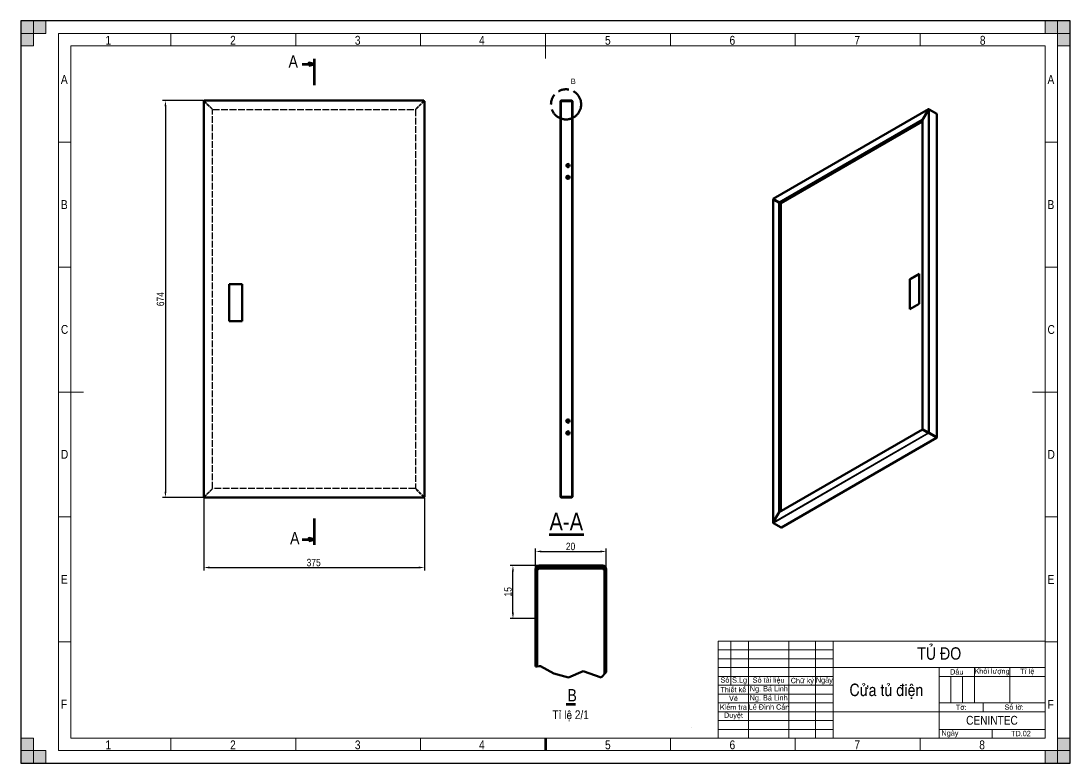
# Model space of a CAD drawing. Header units: millimetres. Extents: x 0 to 19094, y -1 to 2103.
# Drawn here: x 5185 to 6967, y 9 to 1269 of the extents above; entities that cross this region are included whole.
import ezdxf

# ---------------------------------------------------------------- set-up
doc = ezdxf.new("R2010")
doc.units = ezdxf.units.MM
doc.header["$LTSCALE"] = 2.5
for name, pattern in [('CHAIN', [0.7087, 0.4724, -0.0591, 0.1181, -0.0591]), ('DASHED', [0.2067, 0.1654, -0.0413]), ('DOUBLE_DASH_CHAIN', [1.2403, 0.6614, -0.0827, 0.1654, -0.0827, 0.1654, -0.0827])]:
    doc.linetypes.add(name, pattern=pattern)
for name, color, linetype, lineweight in [('Border (ANSI)', 7, 'Continuous', 70), ('Break Line (ANSI)', 7, 'Continuous', 50), ('Center Mark (ANSI)', 7, 'Continuous', 25), ('Co ban', 7, 'Continuous', 50), ('Detail Boundary (ANSI)', 7, 'DOUBLE_DASH_CHAIN', 50), ('Dimension (ANSI)', 7, 'Continuous', 25), ('Hatch (ANSI)', 7, 'Continuous', 18), ('Section Line (ANSI)', 7, 'DOUBLE_DASH_CHAIN', 70), ('Symbol (ANSI)', 7, 'Continuous', 25)]:
    doc.layers.add(name, color=color, linetype=linetype, lineweight=lineweight)
for name, color, linetype, lineweight, true_color in [('Khung ban ve', 5, 'Continuous', 15, 0x0000ff), ('Lien manh', 7, 'Continuous', 25, 0x020305), ('Manh', 7, 'DASHED', 25, 0x008000), ('Manh khung ten', 7, 'Continuous', 15, 0x994c4c), ('Net chu', 30, 'Continuous', 15, 0xff7f00), ('THIN', 5, 'Continuous', 15, 0x0000ff)]:
    doc.layers.add(name, color=color, linetype=linetype, lineweight=lineweight, true_color=true_color)
doc.styles.add('Do nham', font='')
doc.styles.add('Hinh cat 1', font='')
doc.styles.add('Linh_50', font='')
doc.styles.add('Note Text (ANSI)', font='')
doc.styles.add('StandardAM_ANSI', font='')
doc.styles.add('Text Style68', font='')
doc.styles.add('Text Style71', font='')
doc.styles.add('Text Style95', font='')
doc.styles.get('Do nham').set_extended_font_data('VNI-Helve-Condense')
doc.styles.get('Hinh cat 1').set_extended_font_data('VNI-Helve-Condense')
doc.styles.get('Linh_50').set_extended_font_data('VNI-Helve-Condense')
doc.styles.get('Note Text (ANSI)').set_extended_font_data('VNI-Helve-Condense')
doc.styles.get('StandardAM_ANSI').set_extended_font_data('VNI-Helve-Condense')
doc.styles.get('Text Style68').set_extended_font_data('VNI-Helve-Condense')
doc.styles.get('Text Style71').set_extended_font_data('VNI-Helve-Condense')
doc.styles.get('Text Style95').set_extended_font_data('VNI-Helve-Condense')
doc.dimstyles.new('Default - mm (ANSI)', dxfattribs={"dimscale": 2.5, "dimtxt": 5, "dimasz": 4, "dimexe": 2, "dimexo": 0.5, "dimgap": 0.8, "dimtad": 1, "dimtoh": 1, "dimdec": 0, "dimrnd": 1e-08, "dimzin": 4, "dimdsep": 46, "dimtxsty": 'StandardAM_ANSI', "dimcen": 0.09, "dimdle": 10, "dimclrd": 256, "dimclre": 256, "dimclrt": 256, "dimadec": 1, "dimazin": 1, "dimtfac": 0.61, "dimtofl": 0, "dimtmove": 0, "dimatfit": 3, "dimldrblk": 'DOT', "dimfxl": 1, "dimtolj": 1, "dimtzin": 4, "dimlwd": -1, "dimlwe": -1, "dimarcsym": 0})

# ---------------------------------------------------------------- blocks, each defined once
blk = doc.blocks.new('Borders A2_Thuong')
at = {"layer": 'THIN'}
for points in [[(0.01, 420.04), (14.15, 420.04), (14.15, 412.96), (0.01, 412.96)], [(7.08, 420.04), (7.08, 405.89), (0.01, 405.89), (0.01, 420.04)], [(594.01, 412.96), (594.01, 420.04), (579.87, 420.04), (579.87, 412.96)], [(594.01, 420.04), (586.94, 420.04), (586.94, 405.89), (594.01, 405.89)], [(0.01, -0.01), (7.08, -0.01), (7.08, 14.14), (0.01, 14.14)], [(586.94, -0.01), (586.94, 14.14), (594.01, 14.14), (594.01, -0.01)], [(0.01, 7.06), (0.01, -0.01), (14.15, -0.01), (14.15, 7.06)], [(594.01, -0.01), (579.87, -0.01), (579.87, 7.06), (594.01, 7.06)]]:
    blk.add_hatch(color=256, dxfattribs=at).paths.add_polyline_path(points)
at = {"layer": 'Border (ANSI)'}
for p, q in [((379.87, 20.06), (379.87, 20.02)), ((297.01, 14.14), (297.01, 7.06))]:
    blk.add_line(p, q, dxfattribs=at)
at = {"layer": 'Khung ban ve'}
for p, q in [((297.01, 412.96), (297.01, 398.82)), ((28.3, 405.89), (579.87, 405.89)), ((28.3, 14.14), (28.3, 405.89)), ((579.87, 405.89), (579.87, 14.14)), ((21.23, 210.01), (35.37, 210.01)), ((572.8, 210.01), (586.94, 210.01)), ((394.87, 69.02), (579.89, 69.02)), ((394.87, 14.02), (394.87, 69.02)), ((401.87, 44.02), (401.87, 69.02)), ((411.87, 14.02), (411.87, 69.02)), ((434.87, 14.02), (434.87, 69.02)), ((449.87, 14.02), (449.87, 69.02)), ((459.87, 14.02), (459.87, 69.02)), ((579.87, 64.02), (579.89, 64.02)), ((394.87, 54.02), (579.89, 54.02)), ((519.87, 14.02), (519.87, 54.02)), ((539.87, 34.02), (539.87, 54.02)), ((559.87, 34.02), (559.87, 54.02)), ((579.87, 59.02), (579.89, 59.02)), ((394.87, 49.02), (459.87, 49.02)), ((519.87, 49.02), (579.89, 49.02)), ((394.87, 44.02), (459.87, 44.02)), ((579.87, 44.02), (579.89, 44.02)), ((579.87, 39.02), (579.89, 39.02)), ((519.87, 34.02), (579.89, 34.02)), ((544.87, 29.02), (544.87, 34.02)), ((579.87, 29.02), (459.87, 29.02)), ((579.87, 24.02), (579.89, 24.02)), ((579.87, 14.14), (28.3, 14.14))]:
    blk.add_line(p, q, dxfattribs=at)
at = {"layer": 'Manh khung ten', "lineweight": 25}
for p, q in [((594.01, 420.04), (0.01, 420.04)), ((0.01, 420.04), (0.01, -0.01)), ((594.01, -0.01), (594.01, 420.04)), ((0.01, -0.01), (594.01, -0.01))]:
    blk.add_line(p, q, dxfattribs=at)
at = {"layer": 'Manh khung ten'}
for p, q in [((0.01, 420.04), (594.01, 420.04)), ((0.01, -0.01), (0.01, 420.04)), ((594.01, 420.04), (594.01, -0.01)), ((21.23, 412.96), (586.94, 412.96)), ((21.23, 7.06), (21.23, 412.96)), ((84.87, 412.96), (84.87, 405.89)), ((155.58, 412.96), (155.58, 405.89)), ((367.73, 412.96), (367.73, 405.89)), ((438.44, 412.96), (438.44, 405.89)), ((509.15, 412.96), (509.15, 405.89)), ((586.94, 412.96), (586.94, 7.06)), ((28.25, 351.5), (21.2, 351.5)), ((586.89, 351.5), (579.84, 351.5)), ((28.27, 280.73), (21.23, 280.73)), ((586.92, 280.73), (579.87, 280.73)), ((28.27, 139.35), (21.23, 139.35)), ((586.92, 139.3), (579.87, 139.3)), ((28.3, 68.59), (21.25, 68.59)), ((586.94, 68.53), (579.89, 68.53)), ((394.87, 64.02), (459.87, 64.02)), ((394.87, 59.02), (459.87, 59.02)), ((526.54, 34.02), (526.54, 49.02)), ((533.2, 34.02), (533.2, 49.02)), ((394.87, 39.02), (459.87, 39.02)), ((394.87, 34.02), (459.87, 34.02)), ((394.87, 29.02), (459.87, 29.02)), ((394.87, 24.02), (459.87, 24.02)), ((394.87, 19.02), (459.87, 19.02)), ((519.87, 19.02), (579.89, 19.02)), ((549.88, 19.02), (549.88, 14.14)), ((84.87, 14.14), (84.87, 7.06)), ((155.58, 14.14), (155.58, 7.06)), ((226.3, 14.14), (226.3, 7.06)), ((367.73, 14.14), (367.73, 7.06)), ((438.44, 14.14), (438.44, 7.06)), ((509.15, 14.14), (509.15, 7.06)), ((586.94, 7.06), (21.23, 7.06)), ((594.01, -0.01), (0.01, -0.01))]:
    blk.add_line(p, q, dxfattribs=at)
at = {"layer": 'Net chu'}
blk.add_line((226.3, 412.96), (226.3, 405.89), dxfattribs=at)
at = {"layer": 'THIN'}
for p, q in [((0.01, 412.96), (0.01, 420.04)), ((0.01, 420.04), (14.15, 420.04)), ((0.01, 420.04), (7.08, 420.04)), ((0.01, 405.89), (0.01, 420.04)), ((7.08, 420.04), (7.08, 405.89)), ((14.15, 420.04), (14.15, 412.96)), ((594.01, 420.04), (579.87, 420.04)), ((579.87, 420.04), (579.87, 412.96)), ((594.01, 420.04), (586.94, 420.04)), ((586.94, 420.04), (586.94, 405.89)), ((594.01, 412.96), (594.01, 420.04)), ((594.01, 405.89), (594.01, 420.04)), ((14.15, 412.96), (0.01, 412.96)), ((579.87, 412.96), (594.01, 412.96)), ((7.08, 405.89), (0.01, 405.89)), ((586.94, 405.89), (594.01, 405.89)), ((7.08, 14.14), (0.01, 14.14)), ((0.01, 14.14), (0.01, -0.01)), ((7.08, -0.01), (7.08, 14.14)), ((586.94, -0.01), (586.94, 14.14)), ((586.94, 14.14), (594.01, 14.14)), ((594.01, 14.14), (594.01, -0.01)), ((0.01, 7.06), (0.01, -0.01)), ((14.15, 7.06), (0.01, 7.06)), ((14.15, -0.01), (14.15, 7.06)), ((579.87, -0.01), (579.87, 7.06)), ((579.87, 7.06), (594.01, 7.06)), ((594.01, 7.06), (594.01, -0.01)), ((0.01, -0.01), (14.15, -0.01)), ((0.01, -0.01), (7.08, -0.01)), ((594.01, -0.01), (579.87, -0.01)), ((594.01, -0.01), (586.94, -0.01))]:
    blk.add_line(p, q, dxfattribs=at)
at = {"layer": 'Border (ANSI)', "style": 'Note Text (ANSI)'}
for s, insert, char_height, width, attachment_point in [('Daáu', (529.87, 51.55), 3, 19.9371, 5), ('Khoái löôïng', (549.86, 51.58), 3, 19.9371, 5), ('Tæ leä', (569.89, 51.58), 3, 19.9948, 5), ('Soá', (398.63, 46.96), 3, 7.075, 5), ('S.Lg', (406.89, 46.52), 3, 10.0576, 5), ('Soá taøi lieäu', (423.36, 46.56), 3, 22.8599, 5), ('Chöõ kyù', (442.46, 46.22), 3, 15.0245, 5), ('Ngaøy', (454.9, 46.52), 3, 10.0163, 5), ('Thieát keá', (403.38, 41.55), 3, 16.9679, 5), ('Ng. Baù Linh', (423.45, 41.6), 3, 22.8602, 5), ('Veõ', (403.45, 36.54), 3, 17.0139, 5), ('Ng. Baù Linh', (423.38, 36.45), 3, 22.8602, 5), ('Kieåm tra', (403.38, 31.59), 3, 16.9779, 5), ('Leâ Ñình Caån', (423.56, 31.67), 3, 22.8602, 5), ('Tôø:', (532.42, 31.54), 3, 24.9188, 5), ('Soá tôø:', (562.36, 31.61), 3, 34.8305, 5), ('Duyeät', (403.45, 26.61), 3, 16.9779, 5), ('\\fVNI-Helve-Condense|b0|i0;\\H5.0000;CENINTEC', (549.82, 24.14), 5, 59.8872, 5), ('Ngaøy', (521.24, 16.5), 3, 30.0083, 4)]:
    blk.add_mtext(s, dxfattribs=dict(at, insert=insert, char_height=char_height, width=width, attachment_point=attachment_point))
at = {"layer": 'Net chu', "style": 'Linh_50'}
for s, p in [('1', (47.82, 406.6)), ('2', (118.43, 406.6)), ('3', (189.07, 406.6)), ('4', (259.37, 406.6)), ('5', (330.72, 406.6)), ('6', (401.23, 406.6)), ('7', (471.92, 406.6)), ('8', (542.99, 406.6)), ('A', (22.62, 384.44)), ('A', (581.26, 384.38)), ('B', (22.64, 313.62)), ('B', (581.28, 313.62)), ('C', (22.64, 242.96)), ('C', (581.28, 242.9)), ('D', (22.64, 172.24)), ('D', (581.28, 172.19)), ('E', (22.66, 101.47)), ('E', (581.31, 101.42)), ('F', (22.66, 30.76)), ('F', (581.31, 30.71)), ('1', (47.82, 7.77)), ('2', (118.43, 7.77)), ('3', (189.07, 7.77)), ('4', (259.37, 7.77)), ('5', (330.72, 7.77)), ('6', (401.23, 7.77)), ('7', (471.92, 7.77)), ('8', (542.63, 7.77))]:
    blk.add_text(s, height=5, dxfattribs=at).set_placement(p)
blk = doc.blocks.new('2dTransSection4')
at = {"layer": 'Section Line (ANSI)', "linetype": 'Continuous', "lineweight": 140}
for p, q in [((165.98, 398.66), (165.98, 383.66)), ((165.98, 138.46), (165.98, 123.46))]:
    blk.add_line(p, q, dxfattribs=at)
at = {"layer": 'Section Line (ANSI)', "linetype": 'Continuous'}
for p, q in [((159.27, 395.66), (162.98, 395.66)), ((165.98, 395.66), (162.98, 396.41)), ((162.98, 396.41), (162.98, 394.91)), ((162.98, 395.66), (165.98, 395.66)), ((162.98, 394.91), (165.98, 395.66)), ((159.27, 126.46), (162.98, 126.46)), ((165.98, 126.46), (162.98, 127.21)), ((162.98, 127.21), (162.98, 125.71)), ((162.98, 126.46), (165.98, 126.46)), ((162.98, 125.71), (165.98, 126.46))]:
    blk.add_line(p, q, dxfattribs=at)
at = {"layer": 'Section Line (ANSI)', "linetype": 'Continuous', "flags": 128}
for points in [[(162.98, 394.91), (165.98, 395.66), (162.98, 396.41), (162.98, 394.91)], [(162.98, 125.71), (165.98, 126.46), (162.98, 127.21), (162.98, 125.71)]]:
    blk.add_lwpolyline(points, dxfattribs=at)
at = {"layer": 'Section Line (ANSI)'}
for points in [[(162.98, 394.91), (165.98, 395.66), (162.98, 396.41), (162.98, 394.91)], [(162.98, 125.71), (165.98, 126.46), (162.98, 127.21), (162.98, 125.71)]]:
    blk.add_solid(points, dxfattribs=at)
at = {"layer": 'Section Line (ANSI)', "char_height": 7, "attachment_point": 7, "style": 'Text Style68'}
for insert in [(151.49, 393.61), (152.37, 123.76)]:
    blk.add_mtext('A', dxfattribs=dict(at, insert=insert))
blk = doc.blocks.new('*D41')
at = {"layer": 'Defpoints', "color": 0, "transparency": 16777216}
for p in [(5496.9, 1134.2), (5430.9, 460.2), (5496.9, 460.2)]:
    blk.add_point(p, dxfattribs=at)
at = {"layer": 'Dimension (ANSI)', "transparency": 16777216}
for p, q in [((5495.6, 1134.2), (5425.9, 1134.2)), ((5430.9, 1124.2), (5430.9, 470.2)), ((5495.6, 460.2), (5425.9, 460.2))]:
    blk.add_line(p, q, dxfattribs=at)
for points in [[(5429.2, 1124.2), (5432.5, 1124.2), (5430.9, 1134.2)], [(5429.2, 470.2), (5432.5, 470.2), (5430.9, 460.2)]]:
    blk.add_solid(points, dxfattribs=at)
at = {"layer": 'Dimension (ANSI)', "color": 150, "true_color": 0x0080ff, "transparency": 16777216, "insert": (5416.1, 785), "char_height": 12.5, "attachment_point": 1, "rotation": 90, "style": 'StandardAM_ANSI'}
blk.add_mtext('\\A1;674', dxfattribs=at)
blk = doc.blocks.new('_Dot')
at = {"color": 0, "linetype": 'ByBlock', "lineweight": -2}
blk.add_line((-0.5, 0), (-1, 0), dxfattribs=at)
at = {"color": 0, "linetype": 'ByBlock', "const_width": 0.5}
blk.add_lwpolyline([(-0.25, 0, 1), (0.25, 0, 1)], format="xyb", close=True, dxfattribs=at)
blk = doc.blocks.new('*D42')
at = {"layer": 'Defpoints', "color": 0, "transparency": 16777216}
for p in [(5495.9, 461.2), (5870.9, 461.2), (5870.9, 341.2)]:
    blk.add_point(p, dxfattribs=at)
at = {"layer": 'Dimension (ANSI)', "transparency": 16777216}
for p, q in [((5495.9, 459.9), (5495.9, 336.2)), ((5870.9, 459.9), (5870.9, 336.2)), ((5505.9, 341.2), (5860.9, 341.2))]:
    blk.add_line(p, q, dxfattribs=at)
for points in [[(5505.9, 342.8), (5505.9, 339.5), (5495.9, 341.2)], [(5860.9, 342.8), (5860.9, 339.5), (5870.9, 341.2)]]:
    blk.add_solid(points, dxfattribs=at)
at = {"layer": 'Dimension (ANSI)', "color": 150, "true_color": 0x0080ff, "transparency": 16777216, "insert": (5670.7, 355.9), "char_height": 12.5, "attachment_point": 1, "style": 'StandardAM_ANSI'}
blk.add_mtext('\\A1;375', dxfattribs=at)
blk = doc.blocks.new('2dDetail2')
at = {"layer": 'Detail Boundary (ANSI)', "ltscale": 14.41718}
blk.add_circle((308.66, 372.83), 8.54, dxfattribs=at)
at = {"layer": 'Detail Boundary (ANSI)', "insert": (311.39, 384.39), "char_height": 3, "attachment_point": 7, "style": 'Hinh cat 1'}
blk.add_mtext('B', dxfattribs=at)
blk = doc.blocks.new('*D43')
at = {"layer": 'Defpoints', "color": 0, "transparency": 16777216}
for p in [(6179.6, 368.5), (6059.6, 338.5), (6179.6, 338.5)]:
    blk.add_point(p, dxfattribs=at)
at = {"layer": 'Dimension (ANSI)', "transparency": 16777216}
for p, q in [((6059.6, 339.7), (6059.6, 373.5)), ((6069.6, 368.5), (6169.6, 368.5)), ((6179.6, 339.7), (6179.6, 373.5))]:
    blk.add_line(p, q, dxfattribs=at)
for points in [[(6069.6, 370.1), (6069.6, 366.8), (6059.6, 368.5)], [(6169.6, 370.1), (6169.6, 366.8), (6179.6, 368.5)]]:
    blk.add_solid(points, dxfattribs=at)
at = {"layer": 'Dimension (ANSI)', "color": 150, "true_color": 0x0080ff, "transparency": 16777216, "insert": (6111.1, 383.2), "char_height": 12.5, "attachment_point": 1, "style": 'StandardAM_ANSI'}
blk.add_mtext('\\A1;20', dxfattribs=at)
blk = doc.blocks.new('*D44')
at = {"layer": 'Defpoints', "color": 0, "transparency": 16777216}
for p in [(6021.2, 344.5), (6065.6, 344.5), (6059.6, 254.5)]:
    blk.add_point(p, dxfattribs=at)
at = {"layer": 'Dimension (ANSI)', "transparency": 16777216}
for p, q in [((6064.4, 344.5), (6016.2, 344.5)), ((6021.2, 264.5), (6021.2, 334.5)), ((6058.4, 254.5), (6016.2, 254.5))]:
    blk.add_line(p, q, dxfattribs=at)
for points in [[(6019.5, 334.5), (6022.8, 334.5), (6021.2, 344.5)], [(6019.5, 264.5), (6022.8, 264.5), (6021.2, 254.5)]]:
    blk.add_solid(points, dxfattribs=at)
at = {"layer": 'Dimension (ANSI)', "color": 150, "true_color": 0x0080ff, "transparency": 16777216, "insert": (6006.4, 292), "char_height": 12.5, "attachment_point": 1, "rotation": 90, "style": 'StandardAM_ANSI'}
blk.add_mtext('\\A1;15', dxfattribs=at)

msp = doc.modelspace()

# ---------------------------------------------------------------- hatches: boundary and pattern name
at = {"layer": 'Hatch (ANSI)'}
h = msp.add_hatch(dxfattribs=at)
h.set_pattern_fill('ANSI31', color=256, scale=15.24, style=0)
h.set_pattern_definition([(45, (5185.4434, 9.215), (-1.3470384, 1.3470384), [])])
edge = h.paths.add_edge_path()
edge.add_line((6102.566, 1119.172), (6102.566, 1133.172))
edge.add_ellipse((6103.066, 1133.172), major_axis=(-0.5, 0), ratio=1, start_angle=270, end_angle=360, ccw=False)
edge.add_line((6103.066, 1133.672), (6121.066, 1133.672))
edge.add_ellipse((6121.066, 1133.172), major_axis=(0, 0.5), ratio=1, start_angle=270, end_angle=360, ccw=False)
edge.add_line((6121.566, 1133.172), (6121.566, 461.172))
edge.add_ellipse((6121.066, 461.172), major_axis=(0.5, 0), ratio=1, start_angle=270, end_angle=360, ccw=False)
edge.add_line((6121.066, 460.672), (6103.066, 460.672))
edge.add_ellipse((6103.066, 461.172), major_axis=(0, -0.5), ratio=1, start_angle=270, end_angle=360, ccw=False)
edge.add_line((6102.566, 461.172), (6102.566, 475.172))
edge.add_line((6102.566, 475.172), (6102.066, 475.172))
edge.add_line((6102.066, 475.172), (6102.066, 461.172))
edge.add_ellipse((6103.066, 461.172), major_axis=(-1, 0), ratio=1, start_angle=0, end_angle=90)
edge.add_line((6103.066, 460.172), (6121.066, 460.172))
edge.add_ellipse((6121.066, 461.172), major_axis=(0, -1), ratio=1, start_angle=0, end_angle=90)
edge.add_line((6122.066, 461.172), (6122.066, 1133.172))
edge.add_ellipse((6121.066, 1133.172), major_axis=(1, 0), ratio=1, start_angle=0, end_angle=90)
edge.add_line((6121.066, 1134.172), (6103.066, 1134.172))
edge.add_ellipse((6103.066, 1133.172), major_axis=(0, 1), ratio=1, start_angle=0, end_angle=90)
edge.add_line((6102.066, 1133.172), (6102.066, 1119.172))
edge.add_line((6102.066, 1119.172), (6102.566, 1119.172))
h = msp.add_hatch(dxfattribs=at)
h.set_pattern_fill('ANSI31', color=256, scale=91.44, style=0)
h.set_pattern_definition([(45, (5185.443, 9.215), (-8.08223, 8.08223), [])])
edge = h.paths.add_edge_path()
edge.add_line((6179.605, 163.689), (6176.605, 160.535))
edge.add_line((6176.605, 160.535), (6176.605, 338.457))
edge.add_ellipse((6173.605, 338.457), major_axis=(0, 3), ratio=1, start_angle=270, end_angle=360)
edge.add_line((6173.605, 341.457), (6065.605, 341.457))
edge.add_ellipse((6065.605, 338.457), major_axis=(-3, 0), ratio=1, start_angle=270, end_angle=360)
edge.add_line((6062.605, 338.457), (6062.605, 254.457))
edge.add_line((6062.605, 254.457), (6059.605, 254.457))
edge.add_line((6059.605, 254.457), (6059.605, 338.457))
edge.add_ellipse((6065.605, 338.457), major_axis=(0, 6), ratio=1, start_angle=0, end_angle=90, ccw=False)
edge.add_line((6065.605, 344.457), (6173.605, 344.457))
edge.add_ellipse((6173.605, 338.457), major_axis=(6, 0), ratio=1, start_angle=0, end_angle=90, ccw=False)
edge.add_line((6179.605, 338.457), (6179.605, 163.689))

# ---------------------------------------------------------------- linework, layer by layer
at = {"layer": 'Break Line (ANSI)'}
for p, q in [((6062.605, 173.173), (6059.605, 172.94)), ((6065.605, 173.407), (6062.605, 173.173)), ((6067.714, 173.571), (6065.605, 173.407)), ((6090.373, 161.414), (6067.714, 173.571)), ((6115.822, 154.235), (6090.373, 161.414)), ((6140.569, 165.393), (6115.822, 154.235)), ((6170.868, 154.506), (6140.569, 165.393)), ((6176.605, 160.535), (6173.605, 157.382)), ((6179.605, 163.689), (6176.605, 160.535)), ((6173.605, 157.382), (6170.868, 154.506))]:
    msp.add_line(p, q, dxfattribs=at)
at = {"layer": 'Center Mark (ANSI)', "linetype": 'CHAIN', "ltscale": 1.573888}
for p, q in [((6118.816, 1023.872), (6110.316, 1023.872)), ((6114.566, 1028.122), (6114.566, 1019.622)), ((6118.816, 1003.872), (6110.316, 1003.872)), ((6114.566, 1008.122), (6114.566, 999.622)), ((6118.816, 589.872), (6110.316, 589.872)), ((6114.566, 594.122), (6114.566, 585.622)), ((6114.566, 574.122), (6114.566, 565.622)), ((6118.816, 569.872), (6110.316, 569.872))]:
    msp.add_line(p, q, dxfattribs=at)
at = {"layer": 'Co ban'}
for p, q in [((5495.869, 1133.318), (5495.869, 1133.172)), ((5496.369, 1133.318), (5495.869, 1133.318)), ((5496.869, 1133.172), (5495.869, 1133.172)), ((5495.869, 461.172), (5495.869, 1133.172)), ((5496.515, 1133.172), (5496.369, 1133.318)), ((5496.369, 1133.172), (5496.369, 1133.318)), ((5496.869, 1134.172), (5496.722, 1134.172)), ((5496.722, 1133.672), (5496.722, 1134.172)), ((5496.869, 1133.525), (5496.722, 1133.672)), ((5496.869, 1133.672), (5496.722, 1133.672)), ((5496.869, 1134.172), (5496.869, 1133.172)), ((5496.869, 1134.172), (5869.869, 1134.172)), ((5870.015, 1134.172), (5869.869, 1134.172)), ((5869.869, 1133.172), (5869.869, 1134.172)), ((5869.869, 1133.525), (5870.015, 1133.672)), ((5869.869, 1133.672), (5870.015, 1133.672)), ((5870.869, 1133.172), (5869.869, 1133.172)), ((5870.015, 1133.672), (5870.015, 1134.172)), ((5870.222, 1133.172), (5870.369, 1133.318)), ((5870.369, 1133.318), (5870.869, 1133.318)), ((5870.369, 1133.172), (5870.369, 1133.318)), ((5870.869, 1133.172), (5870.869, 1133.318)), ((5870.869, 1133.172), (5870.869, 461.172)), ((6102.066, 1133.172), (6102.066, 1119.172)), ((6102.566, 1119.172), (6102.566, 1133.172)), ((6121.066, 1134.172), (6103.066, 1134.172)), ((6103.066, 1133.672), (6121.066, 1133.672)), ((6121.066, 1133.318), (6103.066, 1133.318)), ((6121.066, 1133.172), (6121.066, 1133.318)), ((6121.566, 1133.172), (6121.066, 1133.172)), ((6121.566, 1133.172), (6121.566, 461.172)), ((6122.066, 461.172), (6122.066, 1133.172)), ((6102.066, 1119.172), (6102.566, 1119.172)), ((6102.066, 1119.172), (6102.066, 1118.818)), ((6102.566, 1118.818), (6102.066, 1118.818)), ((6102.066, 1118.818), (6102.066, 475.525)), ((6102.566, 1119.172), (6102.566, 1118.818)), ((6102.566, 1118.818), (6102.566, 475.525)), ((6463.463, 967.138), (6727.214, 1119.415)), ((6726.757, 1118.813), (6716.857, 1101.666)), ((6717.107, 1101.522), (6727.007, 1118.668)), ((6727.007, 1118.668), (6726.757, 1118.813)), ((6728.421, 1119.076), (6727.817, 1119.425)), ((6728.421, 1119.076), (6741.149, 1111.728)), ((6741.149, 1111.728), (6741.149, 1111.608)), ((6741.442, 1111.2), (6741.442, 562.514)), ((6716.857, 1101.666), (6473.405, 961.109)), ((6717.107, 1101.402), (6473.759, 960.905)), ((6717.107, 1101.522), (6716.857, 1101.666)), ((6717.107, 576.275), (6717.107, 1101.522)), ((6462.963, 417.586), (6462.963, 966.272)), ((6463.256, 966.392), (6473.155, 960.676)), ((6473.405, 961.109), (6463.506, 966.825)), ((6473.509, 960.472), (6473.155, 960.676)), ((6473.155, 960.676), (6473.155, 435.43)), ((6473.759, 960.905), (6473.405, 961.109)), ((6473.509, 960.472), (6473.509, 435.345)), ((6476.337, 958.839), (6473.509, 960.472)), ((6476.587, 959.272), (6473.759, 960.905)), ((6476.337, 958.719), (6476.337, 958.839)), ((6476.691, 959.332), (6476.587, 959.272)), ((6695.187, 830.734), (6711.097, 839.919)), ((6711.097, 839.511), (6695.541, 830.529)), ((6711.097, 839.919), (6711.097, 788.888)), ((5538.869, 759.672), (5538.869, 822.172)), ((5538.869, 822.172), (5561.369, 822.172)), ((5561.369, 822.172), (5561.369, 759.672)), ((6695.187, 830.734), (6695.541, 830.529)), ((6695.187, 779.703), (6695.187, 830.734)), ((6695.541, 830.529), (6695.541, 779.907)), ((6711.097, 788.888), (6695.187, 779.703)), ((5561.369, 759.672), (5538.869, 759.672)), ((6473.405, 435.285), (6716.857, 575.842)), ((6716.857, 575.842), (6726.757, 570.127)), ((6727.007, 570.56), (6717.107, 576.275)), ((6727.36, 570.356), (6727.007, 570.56)), ((6728.067, 569.947), (6727.36, 570.356)), ((6740.942, 561.648), (6477.191, 409.372)), ((6727.11, 569.923), (6726.757, 570.127)), ((6727.817, 569.514), (6727.11, 569.923)), ((6740.545, 562.166), (6727.817, 569.514)), ((6727.817, 569.106), (6740.545, 561.758)), ((6740.795, 562.599), (6728.067, 569.947)), ((6741.149, 562.803), (6728.421, 570.152)), ((6740.545, 561.758), (6740.442, 561.698)), ((6740.545, 562.166), (6740.545, 561.758)), ((6740.795, 562.599), (6741.149, 562.803)), ((6740.795, 562.31), (6741.149, 562.106)), ((6741.149, 562.923), (6741.149, 562.803)), ((6102.066, 475.525), (6102.066, 475.172)), ((6102.566, 475.525), (6102.066, 475.525)), ((6102.566, 475.172), (6102.066, 475.172)), ((6102.066, 475.172), (6102.066, 461.172)), ((6102.566, 475.172), (6102.566, 475.525)), ((6102.566, 461.172), (6102.566, 475.172)), ((5495.869, 461.172), (5495.869, 461.025)), ((5495.869, 461.172), (5496.869, 461.172)), ((5496.369, 461.025), (5495.869, 461.025)), ((5496.515, 461.172), (5496.369, 461.025)), ((5496.369, 461.172), (5496.369, 461.025)), ((5496.869, 460.818), (5496.722, 460.672)), ((5496.869, 460.672), (5496.722, 460.672)), ((5496.722, 460.672), (5496.722, 460.172)), ((5496.722, 460.172), (5496.869, 460.172)), ((5496.869, 461.172), (5496.869, 460.172)), ((5869.869, 460.172), (5496.869, 460.172)), ((5869.869, 461.172), (5870.869, 461.172)), ((5869.869, 460.172), (5869.869, 461.172)), ((5869.869, 460.818), (5870.015, 460.672)), ((5869.869, 460.672), (5870.015, 460.672)), ((5869.869, 460.172), (5870.015, 460.172)), ((5870.015, 460.672), (5870.015, 460.172)), ((5870.222, 461.172), (5870.369, 461.025)), ((5870.369, 461.172), (5870.369, 461.025)), ((5870.369, 461.025), (5870.869, 461.025)), ((5870.869, 461.025), (5870.869, 461.172)), ((6121.066, 461.025), (6103.066, 461.025)), ((6121.066, 460.672), (6103.066, 460.672)), ((6103.066, 460.172), (6121.066, 460.172)), ((6121.066, 461.172), (6121.066, 461.025)), ((6121.566, 461.172), (6121.066, 461.172)), ((6473.155, 435.43), (6463.256, 418.283)), ((6463.506, 418.139), (6473.405, 435.285)), ((6473.405, 435.285), (6473.155, 435.43)), ((6463.506, 418.139), (6463.256, 418.283)), ((6463.256, 417.058), (6463.859, 416.71)), ((6476.587, 409.362), (6463.859, 416.71)), ((6476.691, 409.421), (6476.587, 409.362)), ((6173.605, 344.457), (6065.605, 344.457)), ((6065.605, 341.457), (6173.605, 341.457)), ((6173.605, 339.335), (6065.605, 339.335)), ((6173.605, 338.457), (6173.605, 339.335)), ((6059.605, 338.457), (6059.605, 254.457)), ((6062.605, 254.457), (6062.605, 338.457)), ((6176.605, 338.457), (6173.605, 338.457)), ((6176.605, 338.457), (6176.605, 160.535)), ((6179.605, 163.689), (6179.605, 338.457)), ((6059.605, 254.457), (6059.605, 252.335)), ((6059.605, 254.457), (6062.605, 254.457)), ((6062.605, 252.335), (6059.605, 252.335)), ((6059.605, 252.335), (6059.605, 172.94)), ((6062.605, 254.457), (6062.605, 252.335)), ((6062.605, 252.335), (6062.605, 173.173))]:
    msp.add_line(p, q, dxfattribs=at)
for centre in [(6114.566, 1023.872), (6114.566, 1003.872), (6114.566, 589.872), (6114.566, 569.872)]:
    msp.add_circle(centre, 2.75, dxfattribs=at)
for centre, radius, start, end in [((6103.066, 1133.172), 1, 90, 180), ((6103.066, 1133.172), 0.5, 90, 180), ((6103.066, 1132.818), 0.5, 90, 180), ((6121.066, 1133.172), 1, 0, 90), ((6121.066, 1133.172), 0.5, 0, 90), ((6103.066, 461.172), 1, 180, 270), ((6103.066, 461.525), 0.5, 180, 270), ((6103.066, 461.172), 0.5, 180, 270), ((6121.066, 461.172), 0.5, 270, 0), ((6121.066, 461.172), 1, 270, 0), ((6065.605, 338.457), 6, 90, 180), ((6065.605, 338.457), 3, 90, 180), ((6065.605, 336.335), 3, 90, 180), ((6173.605, 338.457), 6, 0, 90), ((6173.605, 338.457), 3, 0, 90)]:
    msp.add_arc(centre, radius, start, end, dxfattribs=at)
for centre, major_axis, start_param, end_param in [((6740.442, 1111.2), (1, 0), 0, 0.78539816), ((6476.691, 958.924), (-0.5, 0), 0.78539816, 2.35619449), ((6476.691, 958.924), (-0.25, 0.433), 3.92699082, 5.49778714), ((6471.741, 872.13), (1.375, -2.382), 0.3556985, 1.21509783), ((6471.741, 855.8), (1.375, -2.382), 0.3556985, 1.21509783), ((6740.442, 562.514), (0.5, -0.866), 5.49778714, 7.06858347), ((6740.442, 562.514), (0.25, -0.433), 5.79503851, 7.06858347), ((6740.442, 562.514), (0.5, 0), 5.49778714, 6.77133211), ((6740.442, 562.514), (1, 0), 5.49778714, 7.06858347), ((6471.741, 517.77), (1.375, -2.382), 0.3556985, 1.21509783), ((6471.741, 501.44), (1.375, -2.382), 0.3556985, 1.21509783), ((6476.691, 410.238), (0.5, -0.866), 5.49778714, 6.28318531)]:
    msp.add_ellipse(centre, major_axis=major_axis, ratio=0.57735027, start_param=start_param, end_param=end_param, dxfattribs=at)
for points in [[(6103.066, 1133.318), (6102.894, 1133.318), (6102.725, 1133.293), (6102.577, 1133.25)], [(6463.506, 966.825), (6463.413, 966.985), (6463.405, 967.094), (6463.469, 967.133)], [(6065.605, 339.335), (6064.573, 339.335), (6063.56, 339.186), (6062.67, 338.928)]]:
    msp.add_open_spline(points, degree=3, dxfattribs=at)
for points, knots in [([(6727.817, 1119.425), (6727.504, 1119.606), (6727.088, 1119.44), (6726.861, 1119.043), (6726.82, 1118.972), (6726.785, 1118.894), (6726.757, 1118.813)], [0, 0, 0, 0, 1.3309748, 1.3309748, 1.3309748, 1.57079633, 1.57079633, 1.57079633, 1.57079633]), ([(6727.007, 1118.668), (6727.32, 1119.03), (6727.854, 1119.24), (6728.233, 1119.15), (6728.301, 1119.134), (6728.364, 1119.109), (6728.421, 1119.076)], [-1.57079633, -1.57079633, -1.57079633, -1.57079633, -0.23982152, -0.23982152, -0.23982152, 0, 0, 0, 0]), ([(6462.97, 966.27), (6462.969, 966.323), (6463.014, 966.362), (6463.108, 966.38), (6463.15, 966.388), (6463.199, 966.392), (6463.256, 966.392)], [0.785398163, 0.785398163, 0.785398163, 0.785398163, 1.330974804, 1.330974804, 1.330974804, 1.570796327, 1.570796327, 1.570796327, 1.570796327]), ([(6728.421, 570.152), (6728.107, 570.333), (6727.574, 570.505), (6727.195, 570.548), (6727.127, 570.556), (6727.063, 570.56), (6727.007, 570.56)], [0, 0, 0, 0, 1.3309748, 1.3309748, 1.3309748, 1.57079633, 1.57079633, 1.57079633, 1.57079633]), ([(6726.757, 570.127), (6726.914, 569.855), (6727.297, 569.461), (6727.639, 569.221), (6727.701, 569.177), (6727.761, 569.139), (6727.817, 569.106)], [-1.57079633, -1.57079633, -1.57079633, -1.57079633, -0.23982152, -0.23982152, -0.23982152, 0, 0, 0, 0]), ([(6102.575, 461.092), (6102.654, 461.068), (6102.739, 461.051), (6102.829, 461.04), (6102.906, 461.03), (6102.986, 461.025), (6103.066, 461.025)], [-0.515919768, -0.515919768, -0.515919768, -0.515919768, -0.239821522, -0.239821522, -0.239821522, 0, 0, 0, 0]), ([(6463.256, 418.283), (6462.942, 417.921), (6462.878, 417.441), (6463.108, 417.179), (6463.15, 417.132), (6463.199, 417.091), (6463.256, 417.058)], [-1.57079633, -1.57079633, -1.57079633, -1.57079633, -0.23982152, -0.23982152, -0.23982152, 0, 0, 0, 0]), ([(6463.859, 416.71), (6463.546, 416.891), (6463.364, 417.402), (6463.442, 417.885), (6463.456, 417.972), (6463.478, 418.057), (6463.506, 418.139)], [0, 0, 0, 0, 1.3309748, 1.3309748, 1.3309748, 1.57079633, 1.57079633, 1.57079633, 1.57079633])]:
    msp.add_open_spline(points, degree=3, knots=knots, dxfattribs=at)
at = {"layer": 'Lien manh'}
for p, q in [((6726.757, 1118.813), (6463.506, 966.825)), ((6727.007, 570.56), (6727.007, 1118.668)), ((6727.817, 1119.425), (6727.817, 1119.151)), ((6728.421, 1119.076), (6728.421, 570.152)), ((6741.149, 562.923), (6741.149, 1111.608)), ((6476.691, 959.332), (6717.107, 1098.136)), ((6717.107, 1097.32), (6477.045, 958.719)), ((6463.256, 966.392), (6463.256, 418.283)), ((6476.337, 436.978), (6476.337, 958.719)), ((6477.045, 958.719), (6477.045, 437.386)), ((6463.506, 418.139), (6726.757, 570.127)), ((6727.817, 569.106), (6463.859, 416.71)), ((6476.691, 409.421), (6740.442, 561.698)), ((6727.817, 569.514), (6727.817, 569.106)), ((6728.421, 570.152), (6728.067, 569.947)), ((6740.545, 562.166), (6740.795, 562.31)), ((6740.795, 562.31), (6740.795, 562.599)), ((6463.493, 417.195), (6463.256, 417.058))]:
    msp.add_line(p, q, dxfattribs=at)
at = {"layer": 'Manh', "ltscale": 1.053384}
for p, q in [((5496.869, 1132.818), (5495.869, 1133.318)), ((5869.515, 1133.172), (5870.015, 1134.172)), ((5497.222, 461.172), (5496.722, 460.172)), ((5869.869, 461.525), (5870.869, 461.025))]:
    msp.add_line(p, q, dxfattribs=at)
at = {"layer": 'Manh', "ltscale": 27.787081}
for p, q in [((5496.369, 1133.172), (5496.369, 461.172)), ((5870.369, 461.172), (5870.369, 1133.172))]:
    msp.add_line(p, q, dxfattribs=at)
at = {"layer": 'Manh', "ltscale": 0.335792}
for p, q in [((5496.869, 1132.818), (5496.515, 1133.172)), ((5497.222, 1133.172), (5496.869, 1133.525)), ((5869.515, 1133.172), (5869.869, 1133.525)), ((5869.869, 1132.818), (5870.222, 1133.172)), ((5496.869, 461.525), (5496.515, 461.172)), ((5497.222, 461.172), (5496.869, 460.818)), ((5869.515, 461.172), (5869.869, 460.818)), ((5869.869, 461.525), (5870.222, 461.172))]:
    msp.add_line(p, q, dxfattribs=at)
at = {"layer": 'Manh', "ltscale": 1.053131}
for p, q in [((5496.722, 1134.172), (5497.222, 1133.172)), ((5870.869, 1133.318), (5869.869, 1132.818)), ((5495.869, 461.025), (5496.869, 461.525)), ((5870.015, 460.172), (5869.515, 461.172))]:
    msp.add_line(p, q, dxfattribs=at)
at = {"layer": 'Manh', "ltscale": 27.341631}
for p, q in [((5869.869, 1133.672), (5496.869, 1133.672)), ((5496.869, 460.672), (5869.869, 460.672))]:
    msp.add_line(p, q, dxfattribs=at)
at = {"layer": 'Manh', "ltscale": 12.570256}
for p, q in [((5496.869, 1132.818), (5510.869, 1118.818)), ((5497.222, 1133.172), (5511.222, 1119.172)), ((5869.515, 1133.172), (5855.515, 1119.172)), ((5869.869, 1132.818), (5855.869, 1118.818)), ((5496.869, 461.525), (5510.869, 475.525)), ((5497.222, 461.172), (5511.222, 475.172)), ((5869.515, 461.172), (5855.515, 475.172)), ((5869.869, 461.525), (5855.869, 475.525))]:
    msp.add_line(p, q, dxfattribs=at)
at = {"layer": 'Manh', "ltscale": 0.317349}
for p, q in [((6102.566, 1133.172), (6102.066, 1133.172)), ((6102.566, 1132.818), (6102.066, 1132.818)), ((6121.066, 1133.672), (6121.066, 1134.172)), ((6121.566, 1133.172), (6122.066, 1133.172)), ((5870.869, 1026.622), (5870.369, 1026.622)), ((5870.869, 1021.122), (5870.369, 1021.122)), ((5870.869, 1006.622), (5870.369, 1006.622)), ((5870.869, 1001.122), (5870.369, 1001.122)), ((5870.869, 592.622), (5870.369, 592.622)), ((5870.869, 587.122), (5870.369, 587.122)), ((5870.869, 572.622), (5870.369, 572.622)), ((5870.869, 567.122), (5870.369, 567.122)), ((6102.566, 461.525), (6102.066, 461.525)), ((6102.566, 461.172), (6102.066, 461.172)), ((6121.066, 460.672), (6121.066, 460.172)), ((6121.566, 461.172), (6122.066, 461.172))]:
    msp.add_line(p, q, dxfattribs=at)
at = {"layer": 'Manh', "ltscale": 27.300049}
for p, q in [((5510.869, 475.525), (5510.869, 1118.818)), ((5855.869, 1118.818), (5855.869, 475.525))]:
    msp.add_line(p, q, dxfattribs=at)
at = {"layer": 'Manh', "ltscale": 27.761078}
for p, q in [((5511.222, 1119.172), (5855.515, 1119.172)), ((5855.515, 475.172), (5511.222, 475.172))]:
    msp.add_line(p, q, dxfattribs=at)
at = {"layer": 'Manh', "ltscale": 1.904597}
for p, q in [((6173.605, 341.457), (6173.605, 344.457)), ((6062.605, 338.457), (6059.605, 338.457)), ((6062.605, 336.335), (6059.605, 336.335)), ((6176.605, 338.457), (6179.605, 338.457))]:
    msp.add_line(p, q, dxfattribs=at)
at = {"layer": 'Manh', "ltscale": 0.723425}
msp.add_open_spline([(6102.577, 1133.25), (6102.343, 1133.182), (6102.159, 1133.069), (6102.095, 1132.937), (6102.076, 1132.898), (6102.066, 1132.858), (6102.066, 1132.818)], degree=3, knots=[0.51591977, 0.51591977, 0.51591977, 0.51591977, 1.3309748, 1.3309748, 1.3309748, 1.57079633, 1.57079633, 1.57079633, 1.57079633], dxfattribs=at)
at = {"layer": 'Manh', "ltscale": 0.723114}
msp.add_open_spline([(6102.066, 461.525), (6102.066, 461.35), (6102.274, 461.18), (6102.575, 461.092)], degree=3, dxfattribs=at)
at = {"layer": 'Manh', "ltscale": 4.341049}
msp.add_open_spline([(6062.67, 338.928), (6061.264, 338.519), (6060.164, 337.84), (6059.776, 337.048), (6059.663, 336.815), (6059.605, 336.575), (6059.605, 336.335)], degree=3, knots=[0.51591977, 0.51591977, 0.51591977, 0.51591977, 1.3309748, 1.3309748, 1.3309748, 1.57079633, 1.57079633, 1.57079633, 1.57079633], dxfattribs=at)
at = {"layer": 'Symbol (ANSI)', "lineweight": 90}
msp.add_line((6082.679, 397.413), (6141.445, 397.413), dxfattribs=at)
at = {"layer": 'Symbol (ANSI)', "lineweight": 60}
msp.add_line((6111.688, 109.01), (6127.47, 109.01), dxfattribs=at)

# ---------------------------------------------------------------- block references
at = {"xscale": 3, "yscale": 3, "zscale": 3}
msp.add_blockref('Borders A2_Thuong', (5185.443, 9.215), dxfattribs=at)
at = {"layer": 'Detail Boundary (ANSI)', "xscale": 3, "yscale": 3, "zscale": 3}
msp.add_blockref('2dDetail2', (5185.443, 9.215), dxfattribs=at)
at = {"layer": 'Section Line (ANSI)', "xscale": 3, "yscale": 3, "zscale": 3}
msp.add_blockref('2dTransSection4', (5185.443, 9.215), dxfattribs=at)

# ---------------------------------------------------------------- texts
at = {"layer": 'Symbol (ANSI)', "attachment_point": 7}
for s, insert, char_height, style in [('A-A', (6083.111, 404.163), 30, 'Text Style95'), ('B', (6113.687, 113.735), 21, 'Text Style71'), ('Tæ leä 2/1', (6088.218, 79.945), 15, 'Do nham')]:
    msp.add_mtext(s, dxfattribs=dict(at, insert=insert, char_height=char_height, style=style))
at = {"layer": 'Symbol (ANSI)', "attachment_point": 5, "style": 'Note Text (ANSI)'}
for s, insert, char_height, width in [('{\\fVNI-Helve-Condense|b0|i0;\\H21.0000;TUÛ ÑO}', (6745.326, 194.939), 21, 360.17729), ('{\\fVNI-Helve-Condense|b0|i0;\\H21.0000;Cöûa tuû ñieän}', (6655.554, 130.812), 21, 187.2934), ('{\\fVNI-Helve-Condense|b0|i0;TD.02}', (6884.127, 59.219), 9, 120.39883)]:
    msp.add_mtext(s, dxfattribs=dict(at, insert=insert, char_height=char_height, width=width))

# ---------------------------------------------------------------- dimensions: what is measured, and where the dimension line sits
at = {"layer": 'Dimension (ANSI)'}
for base, p1, p2, angle, override, picture, middle in [((5430.869, 460.172), (5496.869, 1134.172), (5496.869, 460.172), 270, {"dimgap": 0.8, "dimtoh": 0, "dimdec": 0, "dimtol": 0, "dimlim": 0, "dimtp": 0, "dimtm": 0, "dimtdec": 2, "dimatfit": 1}, '*D41', (5430.869, 797.172)), ((6179.605, 368.457), (6059.605, 338.457), (6179.605, 338.457), 180, {"dimgap": 0.8, "dimtoh": 0, "dimdec": 0, "dimlfac": 0.166667, "dimtol": 0, "dimlim": 0, "dimtp": 0, "dimtm": 0, "dimtdec": 2, "dimatfit": 1}, '*D43', (6119.605, 368.457)), ((6021.176, 344.457), (6059.605, 254.457), (6065.605, 344.457), 90, {"dimgap": 0.8, "dimtoh": 0, "dimdec": 0, "dimlfac": 0.166667, "dimtol": 0, "dimlim": 0, "dimtp": 0, "dimtm": 0, "dimtdec": 2, "dimatfit": 1}, '*D44', (6021.176, 299.457))]:
    dim = msp.add_linear_dim(base=base, p1=p1, p2=p2, angle=angle, dimstyle='Default - mm (ANSI)', override=override, dxfattribs=at)
    dim.commit()
    dim.dimension.update_dxf_attribs({"geometry": picture, "text_midpoint": middle, "dimtype": 160})
dim = msp.add_linear_dim(base=(5870.869, 341.172), p1=(5495.869, 461.172), p2=(5870.869, 461.172), dimstyle='Default - mm (ANSI)', override={"dimgap": 0.8, "dimtoh": 0, "dimdec": 0, "dimtol": 0, "dimlim": 0, "dimtp": 0, "dimtm": 0, "dimtdec": 2, "dimatfit": 1}, dxfattribs=at)
dim.commit()
dim.dimension.update_dxf_attribs({"geometry": '*D42', "text_midpoint": (5683.369, 341.172), "dimtype": 160})

doc.saveas('drawing.dxf')
